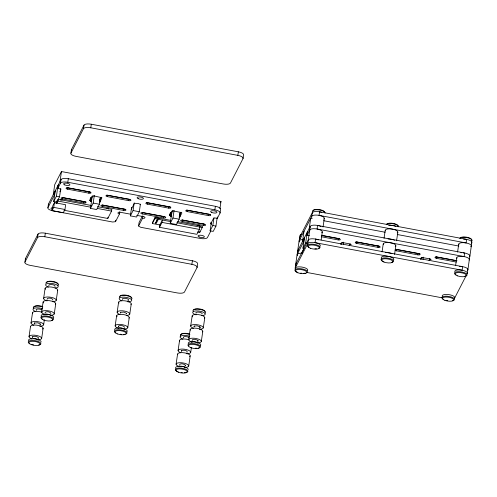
<?xml version="1.0" encoding="UTF-8"?>
<svg xmlns="http://www.w3.org/2000/svg" width="497" height="497" viewBox="0 0 497 497"><rect width="100%" height="100%" fill="white"/><g stroke="black" fill="none" stroke-linecap="round" stroke-linejoin="round"><path stroke-width="0.75" d="M32.262 336.854C33.734 335.779 37.797 336.202 38.468 338.016M118.354 326.162C119.988 324.995 123.896 325.523 124.592 327.299M200.142 327.2L200.117 327.448M131.488 209.113L134.389 203.23L138.793 203.646L140.347 204.609M40.481 324.162L37.865 322.814L34.442 323.031M126.611 313.439L123.989 312.091L120.566 312.309M185.555 365.376C184.592 363.754 179.057 362.909 179.61 365.196M351.28 244.828L350.199 243.977L342.737 242.598L341.389 242.797L340.538 244.307M431.11 259.794L430.029 258.943L422.568 257.564L421.22 257.763L420.375 259.272M24.931 262.13L25.453 258.577L38.052 234.068A6.38 2.187 8.3 0 1 45.333 233.192L192.395 260.77A6.38 2.187 8.3 0 1 197.576 263.982L197.054 267.535L184.462 292.043A6.38 2.187 8.3 0 1 177.18 292.919L30.118 265.342A6.38 2.187 8.3 0 1 24.931 262.13L37.53 237.628L38.052 234.068M29.025 336.631L30.503 326.548M31.019 322.994L32.491 312.917M119.82 211.778L119.51 213.909L115.521 221.668L112.608 222.022L53.098 210.865A6.38 2.187 8.3 0 1 47.917 207.653L48.439 204.093L61.032 179.585A6.38 2.187 8.3 0 1 68.313 178.715L215.375 206.286A6.38 2.187 8.3 0 1 220.556 209.498L220.041 213.058L217.307 218.363L215.754 218.071A1.913 0.659 8.3 0 0 213.567 218.338L210.84 223.644A1.913 0.659 8.3 0 0 211.498 224.352M37.53 237.628A6.38 2.187 8.3 0 1 44.811 236.752L45.333 233.192M53.266 194.7L54.738 184.623L61.454 171.552L220.985 201.459L219.929 208.659M52.055 210.647L52.75 205.907L54.428 202.639L65.647 204.745L64.952 209.485L63.274 212.753L52.055 210.647L53.732 207.379L54.428 202.639M54.943 191.432L54.428 194.992L47.917 207.653M60.771 188.382L59.547 196.769L56.82 202.074L53.701 201.49L55.26 190.823M53.701 201.49L56.428 196.185L57.987 185.511M59.876 191.699L60.895 189.711A1.913 0.659 8.3 0 0 59.342 188.748L57.782 188.456L58.304 184.896M56.82 202.074L57.037 200.552M59.982 181.629L61.454 171.552M41.624 312.122L43.096 302.046M43.618 298.486L45.09 288.409M57.782 188.456L60.516 183.144L61.032 179.585M56.596 203.739L57.969 201.061L58.23 199.285L91.442 205.516M41.649 338.445L43.121 328.368M43.643 324.808L44.376 319.77M62.616 198.986A1.913 0.659 8.3 0 1 61.063 198.023A1.913 0.659 8.3 0 1 63.249 197.763L84.434 201.739A1.913 0.659 8.3 0 1 85.987 202.701A1.913 0.659 8.3 0 1 83.807 202.962L62.616 198.986L62.827 197.564M70.903 153.169L71.425 149.616L84.018 125.107A6.38 2.187 8.3 0 1 91.299 124.231L238.361 151.809A6.38 2.187 8.3 0 1 243.542 155.014L243.021 158.574L230.428 183.082A6.38 2.187 8.3 0 1 223.147 183.958L76.084 156.381A6.38 2.187 8.3 0 1 70.903 153.169L83.496 128.661L84.018 125.107M60.516 183.144A6.38 2.187 8.3 0 1 67.797 182.269L68.313 178.715M67.654 189.189A1.913 0.659 8.3 0 1 66.101 188.22A1.913 0.659 8.3 0 1 68.288 187.959L89.472 191.935A1.913 0.659 8.3 0 1 91.026 192.898A1.913 0.659 8.3 0 1 88.845 193.159L67.654 189.189L67.865 187.76M54.241 313.936L55.714 303.86M56.236 300.3L57.708 290.223M83.496 128.661A6.38 2.187 8.3 0 1 90.777 127.791L91.299 124.231M83.807 202.962L84.012 201.54M88.845 193.159L89.05 191.736M91.504 201.273L89.982 200.658L90.299 198.52M90.094 200.751L90.404 198.614M90.23 200.844L90.541 198.707M90.392 200.931L90.914 197.377M90.578 201.018L91.1 197.458L92.026 197.713L93.051 195.725M90.789 201.092L91.311 197.533M91.019 201.161L91.535 197.607M100.431 197.384L99.425 204.242L96.698 209.554L90.466 208.386L92.026 197.713M90.466 208.386L93.194 203.074L94.312 195.451M99.655 200.341L99.866 198.918M99.617 201.726L100.034 198.881M100.444 198.62L99.661 202.385L101.139 197.259M102.5 206.466A1.913 0.659 8.3 0 1 100.947 205.503A1.913 0.659 8.3 0 1 103.127 205.242L124.318 209.212A1.913 0.659 8.3 0 1 125.871 210.175A1.913 0.659 8.3 0 1 123.685 210.442L102.5 206.466L102.705 205.044M107.538 196.663A1.913 0.659 8.3 0 1 105.985 195.7A1.913 0.659 8.3 0 1 108.166 195.439L129.357 199.409A1.913 0.659 8.3 0 1 130.91 200.372A1.913 0.659 8.3 0 1 128.723 200.639L107.538 196.663L107.743 195.24M64.001 210.256L107.781 218.463L107.955 217.276M107.781 218.463L111.558 211.113L111.819 209.336L97.48 206.646M115.521 221.668L115.733 220.246M123.685 210.442L123.896 209.013M128.723 200.639L128.934 199.216M140.421 204.099L139.309 211.722L136.582 217.034L130.351 215.866L131.575 207.479L131.37 208.92M115.155 325.908L116.627 315.831M117.149 312.271L118.621 302.195M130.351 215.866L133.078 210.554L134.19 202.931M210.871 230.9L207.442 237.56A6.38 2.187 8.3 0 1 200.161 238.436L140.651 227.278L138.582 225.992L139.098 222.439L142.422 215.971M142.378 213.946A1.913 0.659 8.3 0 1 140.825 212.983A1.913 0.659 8.3 0 1 143.012 212.716L164.196 216.692A1.913 0.659 8.3 0 1 165.75 217.655A1.913 0.659 8.3 0 1 163.569 217.916L142.378 213.946L142.589 212.523M138.582 225.992L142.571 218.233L142.881 216.102M127.772 327.722L129.245 317.645M129.767 314.092L131.239 304.009M147.416 204.143A1.913 0.659 8.3 0 1 145.863 203.18A1.913 0.659 8.3 0 1 148.05 202.919L169.235 206.889A1.913 0.659 8.3 0 1 170.788 207.852A1.913 0.659 8.3 0 1 168.607 208.113L147.416 204.143L147.628 202.72M160.643 225.079L152.374 223.532L152.548 222.345L155.064 217.444L170.856 220.401M152.374 223.532L154.896 218.63L155.064 217.444M159.506 227.303L159.854 224.93L162.37 220.028L162.022 222.401L159.506 227.303L196.893 234.311L199.415 229.409L199.763 227.042M163.569 217.916L163.774 216.493M168.607 208.113L168.812 206.69M170.744 212.343L171.856 212.679L171.335 216.238L169.738 215.53L169.924 213.84M169.812 215.623L170.024 214.201M169.924 215.717L170.341 212.871M170.061 215.81L170.477 212.964M170.222 215.903L170.639 213.051M170.415 215.984L170.931 212.424M170.62 216.058L171.142 212.505M170.85 216.127L171.366 212.573M180.194 212.337L179.187 219.196L176.46 224.507L170.229 223.339L171.788 212.666L172.813 210.678M170.229 223.339L172.956 218.028L174.074 210.405M179.485 215.313L179.175 217.444L179.752 217.146L181.852 213.058L181.66 212.617L172.832 210.827L171.813 211.175L169.738 215.53M179.342 217.406L179.864 213.847L180.97 212.225M179.61 217.295L180.125 213.735M179.752 217.146L180.274 213.586M182.262 221.42A1.913 0.659 8.3 0 1 180.709 220.457A1.913 0.659 8.3 0 1 182.89 220.196L204.081 224.172A1.913 0.659 8.3 0 1 205.634 225.135A1.913 0.659 8.3 0 1 203.447 225.396L182.262 221.42L182.467 219.997M187.301 211.616A1.913 0.659 8.3 0 1 185.748 210.653A1.913 0.659 8.3 0 1 187.928 210.393L209.119 214.369A1.913 0.659 8.3 0 1 210.672 215.331A1.913 0.659 8.3 0 1 208.485 215.592L187.301 211.616L187.506 210.194M176.093 364.208L177.566 354.131M178.081 350.571L179.56 340.495M197.054 267.535A6.38 2.187 8.3 0 0 191.873 264.323L192.395 260.77M197.477 231.987L199.732 232.41L199.906 231.223M199.732 232.41L202.254 227.508L202.428 226.321L177.622 221.668M203.447 225.396L203.658 223.973M188.686 339.693L190.158 329.617M190.68 326.057L192.153 315.98M208.485 215.592L208.697 214.17M188.711 366.022L190.183 355.945M190.705 352.385L191.438 347.347M210.84 223.644L211.045 222.221M217.183 217.705L215.953 226.092L213.225 231.403L210.113 230.819L211.337 222.432M220.041 213.058A6.38 2.187 8.3 0 0 214.859 209.846L215.375 206.286M210.113 230.819L212.84 225.508L213.952 217.885M217.307 218.363L217.518 216.94M201.304 341.514L202.776 331.431M203.298 327.877L204.77 317.794M243.021 158.574A6.38 2.187 8.3 0 0 237.839 155.362L238.361 151.809M295.616 264.795L297.088 254.712M297.61 251.159L299.082 241.076M302.524 241.436L303.996 231.36M304.201 238.169L303.686 241.722L297.175 254.389L297.697 250.83L310.29 226.321L309.774 229.881L307.04 235.193L308.6 235.485A1.913 0.659 8.3 0 1 309.494 235.74M304.207 248.463L302.959 248.227L304.518 237.554M302.959 248.227L305.686 242.915L307.245 232.248M307.04 235.193L307.562 231.633M309.24 228.365L310.712 218.289L312.234 218.574M308.208 240.287L309.687 230.204A6.38 2.187 8.3 0 1 317.434 229.08A6.38 2.187 8.3 0 1 321.708 232.733M321.149 239.939L322.304 232.024M323.038 227.023L324.299 218.388M321.453 236.771L338.103 239.896L338.308 238.473M343.234 244.474L343.57 242.188M349.466 245.642L349.689 244.12M356.796 243.4A1.913 0.659 8.3 0 1 355.243 242.437A1.913 0.659 8.3 0 1 357.424 242.176L378.615 246.145A1.913 0.659 8.3 0 1 380.168 247.108A1.913 0.659 8.3 0 1 377.981 247.369L356.796 243.4L357.001 241.977M377.981 247.369L378.192 245.947M382.056 251.911L383.218 243.996M384.051 238.274L385.206 230.359M394.575 254.452L395.836 245.81M396.569 240.815L397.83 232.174M396.674 250.879A1.913 0.659 8.3 0 1 395.121 249.91A1.913 0.659 8.3 0 1 397.308 249.649L418.493 253.625A1.913 0.659 8.3 0 1 420.046 254.588A1.913 0.659 8.3 0 1 417.865 254.849L396.674 250.879L396.886 249.451M417.865 254.849L418.07 253.427M422.997 259.428L423.332 257.142M429.228 260.596L429.563 258.31M456.234 262.043L436.559 258.353L436.764 256.93M455.587 265.702L456.749 257.781M457.582 252.066L458.737 244.145M467.304 273.425L467.826 269.871M467.894 269.678L469.814 256.235M469.889 256.042L471.808 242.598M32.224 336.916L32.547 337.618M118.348 326.2L118.553 326.784M56.167 203.298L58.23 199.285M99.922 202.18L101.928 197.738L94.237 195.961L91.982 196.209L89.982 200.658M220.277 202.838L220.985 201.459M302.008 252.644L303.686 249.376M341.284 244.449L342.309 242.455M350.397 243.996L349.124 245.655M421.046 259.403L422.071 257.415M430.228 258.962L429.122 260.583M454.712 297.933L466.254 275.468M52.924 300.058C52.955 298.014 47.022 297.169 46.973 299.331M50.936 313.694C51.011 311.638 44.972 310.793 44.979 312.967M38.437 338.084L38.008 338.401M126.455 313.849L126.573 313.327M194.078 326.939L194.178 326.051M181.604 351.559L181.25 350.994L181.585 350.559M34.579 322.944L34.187 323.417L34.541 323.982M120.709 312.228L120.504 313.116M194.072 326.113L197.135 325.815L199.98 326.933M181.48 350.627C183.058 349.726 188.164 350.329 187.065 352.348M39.996 324.771L40.45 324.044M199.844 327.74L199.477 327.896M185.07 365.985L185.518 365.258M197.483 341.532L198.117 341.122L197.968 340.532M90.777 127.791L237.839 155.362M323.628 220.705L385.163 232.242M397.314 234.522L458.843 246.058M67.797 182.269L214.859 209.846M66.822 187.586L90.237 191.979M106.7 195.066L130.115 199.452M146.584 202.54L170.757 207.075M186.462 210.02L210.635 214.555M321.366 235.311L339.494 238.715M355.958 241.803L379.373 246.189M395.842 249.277L420.015 253.812M435.72 256.756L456.873 260.72M321.329 235.404L338.73 238.666A1.913 0.659 8.3 0 1 340.283 239.629A1.913 0.659 8.3 0 1 338.103 239.896M456.861 260.819L437.186 257.129A1.913 0.659 8.3 0 0 435.005 257.39A1.913 0.659 8.3 0 0 436.559 258.353M56.428 196.185L59.547 196.769M93.194 203.074L99.425 204.242M133.078 210.554L139.309 211.722M172.956 218.028L179.187 219.196M212.84 225.508L215.953 226.092M305.686 242.915L306.935 243.151M62.535 197.533L85.956 201.925M102.419 205.012L125.834 209.399M142.304 212.486L164.961 216.735M182.182 219.966L204.845 224.215M154.896 218.63L170.763 221.606M176.87 222.749L202.254 227.508M130.761 214.232L120.349 212.275A1.913 0.659 8.3 0 0 118.168 212.536L117.957 212.946A1.913 0.659 8.3 0 0 119.51 213.909M136.712 215.344L143.409 216.599A1.913 0.659 8.3 0 1 144.962 217.562L144.751 217.972A1.913 0.659 8.3 0 1 142.571 218.233M57.969 201.061L90.429 207.15M97.219 208.423L111.558 211.113M162.022 222.401L199.415 229.409M53.732 207.379L64.952 209.485M307.221 272.518L442.094 297.809M44.811 236.752L191.873 264.323M192.084 340.575C192.01 338.389 196.75 339.389 198.023 340.607M199.881 326.821L200.148 327.25M463.086 252.799A6.38 2.187 8.3 0 1 469.292 256.75M460.843 252.725A6.38 2.187 8.3 0 1 461.564 252.712M310.377 227.21A6.38 2.187 8.3 0 1 312.476 225.278A6.38 2.187 8.3 0 1 319.062 225.793M319.751 226.011A6.38 2.187 8.3 0 1 320.981 226.502M298.007 252.01A6.38 2.187 8.3 0 1 298.399 250.215M456.917 258.341A6.38 2.187 8.3 0 1 463.341 256.452A6.38 2.187 8.3 0 1 469.062 260.093M309.855 230.77A6.38 2.187 8.3 0 1 309.724 230.484M297.486 255.564A6.38 2.187 8.3 0 1 302.139 253.228M300.002 238.374A6.38 2.187 8.3 0 1 300.393 236.584M312.371 213.573A6.38 2.187 8.3 0 1 314.775 211.598A6.38 2.187 8.3 0 1 321.745 212.374M299.48 241.927A6.38 2.187 8.3 0 1 302.654 239.579M311.675 216.574A6.38 2.187 8.3 0 1 319.428 215.443A6.38 2.187 8.3 0 1 323.702 219.096M311.849 217.133A6.38 2.187 8.3 0 1 311.712 216.847M463.552 239.076A6.38 2.187 8.3 0 1 470.305 240.573A6.38 2.187 8.3 0 1 471.286 243.114M458.911 244.704A6.38 2.187 8.3 0 1 465.72 242.878A6.38 2.187 8.3 0 1 470.765 246.667M296.013 265.64A6.38 2.187 8.3 0 1 296.405 263.851M308.382 240.846A6.38 2.187 8.3 0 1 311.11 238.833A6.38 2.187 8.3 0 1 318.403 239.883M295.491 269.2A6.38 2.187 8.3 0 1 301.35 266.976A6.38 2.187 8.3 0 1 307.382 270.685M307.798 244.294A6.38 2.187 8.3 0 1 314.483 242.542A6.38 2.187 8.3 0 1 319.975 246.183M459.57 266.349A6.38 2.187 8.3 0 1 466.316 267.84A6.38 2.187 8.3 0 1 467.298 270.38M454.867 271.871A6.38 2.187 8.3 0 1 461.545 270.113A6.38 2.187 8.3 0 1 467.037 273.754M442.268 296.38A6.38 2.187 8.3 0 1 448.946 294.622A6.38 2.187 8.3 0 1 454.444 298.262M388.033 238.927A6.38 2.187 8.3 0 1 393.282 239.796M393.928 240.032A6.38 2.187 8.3 0 1 394.512 240.287M385.38 230.919A6.38 2.187 8.3 0 1 392.189 229.092A6.38 2.187 8.3 0 1 397.233 232.882M383.386 244.555A6.38 2.187 8.3 0 1 390.201 242.722A6.38 2.187 8.3 0 1 395.239 246.518M385.318 252.569A6.38 2.187 8.3 0 1 391.934 253.669M456.022 274.86A6.38 2.187 8.3 0 1 456.687 271.834A6.38 2.187 8.3 0 1 465.602 273.213A6.38 2.187 8.3 0 1 464.937 276.239M297.597 272.337A6.38 2.187 8.3 0 1 295.932 269.057A6.38 2.187 8.3 0 1 304.711 269.604A6.38 2.187 8.3 0 1 306.376 272.884M305.276 273.176A6.38 2.187 8.3 0 1 303.897 273.313M301.791 273.251A6.38 2.187 8.3 0 1 300.685 273.114M443.43 299.368A6.38 2.187 8.3 0 1 444.094 296.342A6.38 2.187 8.3 0 1 453.003 297.722A6.38 2.187 8.3 0 1 452.338 300.747M447.747 300.685A6.38 2.187 8.3 0 1 446.66 300.48M308.96 247.289A6.38 2.187 8.3 0 1 309.227 244.338A6.38 2.187 8.3 0 1 317.751 245.269A6.38 2.187 8.3 0 1 318.975 248.376M316.496 248.804A6.38 2.187 8.3 0 1 314.924 248.786M383.721 261.615A6.38 2.187 8.3 0 1 382.392 258.223A6.38 2.187 8.3 0 1 391.692 259.235A6.38 2.187 8.3 0 1 391.406 262.453M381.336 258.086A6.38 2.187 8.3 0 1 388.014 256.328A6.38 2.187 8.3 0 1 393.506 259.968M460.241 238.299A5.74 1.969 8.3 0 1 466.869 237.218A5.74 1.969 8.3 0 1 471.324 240.38M459.731 238.299A6.38 2.187 8.3 0 1 467.646 237.765A6.38 2.187 8.3 0 1 471.833 241.12M313.209 210.977A5.74 1.969 8.3 0 1 318.763 209.485A5.74 1.969 8.3 0 1 324.535 212.362M312.855 212.089A6.38 2.187 8.3 0 1 317.887 209.777A6.38 2.187 8.3 0 1 325.075 213.051M300.579 235.236A5.74 1.969 8.3 0 1 301.294 234.391M299.902 236.019A6.38 2.187 8.3 0 1 301.567 234.485M386.709 224.514A5.74 1.969 8.3 0 1 392.99 223.37A5.74 1.969 8.3 0 1 397.967 226.377M386.442 224.284A6.38 2.187 8.3 0 1 393.736 223.898A6.38 2.187 8.3 0 1 398.606 226.837M388.623 225.346A6.38 2.187 8.3 0 1 395.923 226.396M48.513 204.963A6.38 2.187 8.3 0 1 48.439 204.093M197.147 225.526A1.913 0.659 8.3 0 1 199.452 225.855M200.024 226.21A1.913 0.659 8.3 0 1 200.136 226.39M52.135 209.411A3.187 1.093 8.3 0 1 53.049 207.647M156.642 217.934A1.913 0.659 8.3 0 1 159.288 218.431M60.317 200.011A1.913 0.659 8.3 0 1 62.094 200.011M106.961 208.423A1.913 0.659 8.3 0 1 108.421 209.032M71.493 150.485A6.38 2.187 8.3 0 1 71.425 149.616M25.527 259.446A6.38 2.187 8.3 0 1 25.453 258.577M47.047 300.921A6.38 2.187 8.3 0 1 45.146 297.268A6.38 2.187 8.3 0 1 55.061 298.697A6.38 2.187 8.3 0 1 52.322 301.679M45.488 289.26A6.38 2.187 8.3 0 1 51.297 287.024A6.38 2.187 8.3 0 1 57.404 290.714M44.382 314.328A6.38 2.187 8.3 0 1 43.506 310.818A6.38 2.187 8.3 0 1 53.216 312.427A6.38 2.187 8.3 0 1 50.327 315.315M43.494 302.89A6.38 2.187 8.3 0 1 49.302 300.66A6.38 2.187 8.3 0 1 55.409 304.35M119.907 314.483A6.38 2.187 8.3 0 1 118.851 311.01A6.38 2.187 8.3 0 1 128.437 312.389A6.38 2.187 8.3 0 1 126.555 315.44M119.019 303.046A6.38 2.187 8.3 0 1 124.828 300.815A6.38 2.187 8.3 0 1 130.935 304.506M118.584 328.343A6.38 2.187 8.3 0 1 116.683 324.69A6.38 2.187 8.3 0 1 126.605 326.119A6.38 2.187 8.3 0 1 123.859 329.101M117.025 316.682A6.38 2.187 8.3 0 1 122.834 314.446A6.38 2.187 8.3 0 1 128.94 318.136M33.784 325.2A6.38 2.187 8.3 0 1 32.908 321.689A6.38 2.187 8.3 0 1 42.618 323.298A6.38 2.187 8.3 0 1 39.729 326.187M32.529 313.191A6.38 2.187 8.3 0 1 35.393 311.457A6.38 2.187 8.3 0 1 42.04 312.271M31.789 338.836A6.38 2.187 8.3 0 1 30.913 335.326A6.38 2.187 8.3 0 1 40.624 336.935A6.38 2.187 8.3 0 1 37.735 339.824M30.541 326.827A6.38 2.187 8.3 0 1 37.095 325.218A6.38 2.187 8.3 0 1 43.015 328.623M42.817 328.859A6.38 2.187 8.3 0 1 42.525 329.076M193.439 328.268A6.38 2.187 8.3 0 1 192.563 324.758A6.38 2.187 8.3 0 1 202.273 326.367A6.38 2.187 8.3 0 1 199.384 329.25M192.55 316.831A6.38 2.187 8.3 0 1 198.359 314.601A6.38 2.187 8.3 0 1 204.466 318.291M192.115 342.129A6.38 2.187 8.3 0 1 190.214 338.482A6.38 2.187 8.3 0 1 200.136 339.905A6.38 2.187 8.3 0 1 197.39 342.887M190.332 330.176A6.38 2.187 8.3 0 1 196.75 328.287A6.38 2.187 8.3 0 1 202.472 331.928M180.846 352.777A6.38 2.187 8.3 0 1 179.97 349.267A6.38 2.187 8.3 0 1 189.68 350.876A6.38 2.187 8.3 0 1 186.791 353.765M179.728 341.054A6.38 2.187 8.3 0 1 182.132 339.072A6.38 2.187 8.3 0 1 189.108 339.849M178.852 366.413A6.38 2.187 8.3 0 1 177.976 362.903A6.38 2.187 8.3 0 1 187.686 364.512A6.38 2.187 8.3 0 1 184.797 367.401M177.733 354.69A6.38 2.187 8.3 0 1 184.549 352.858A6.38 2.187 8.3 0 1 189.587 356.653M188.531 346.098A6.38 2.187 8.3 0 1 190.997 343.557A6.38 2.187 8.3 0 1 199.353 345.241A6.38 2.187 8.3 0 1 198.346 348.074M196.967 348.217A6.38 2.187 8.3 0 1 195.402 348.192M188.276 343.707A6.38 2.187 8.3 0 1 194.954 341.955A6.38 2.187 8.3 0 1 200.446 345.589M29.777 343.632A6.38 2.187 8.3 0 1 30.441 340.6A6.38 2.187 8.3 0 1 39.356 341.979A6.38 2.187 8.3 0 1 38.691 345.011M33.547 344.856A6.38 2.187 8.3 0 1 32.479 344.62M28.621 340.638A6.38 2.187 8.3 0 1 34.473 338.774A6.38 2.187 8.3 0 1 41.127 342.004M178.069 371.744A6.38 2.187 8.3 0 1 177.106 368.258A6.38 2.187 8.3 0 1 186.76 369.749A6.38 2.187 8.3 0 1 184.375 372.719M182.262 372.657A6.38 2.187 8.3 0 1 181.156 372.52M175.683 368.215A6.38 2.187 8.3 0 1 181.535 366.351A6.38 2.187 8.3 0 1 188.189 369.575M42.375 319.124A6.38 2.187 8.3 0 1 43.04 316.092A6.38 2.187 8.3 0 1 51.949 317.471A6.38 2.187 8.3 0 1 51.284 320.503M41.214 316.129A6.38 2.187 8.3 0 1 47.892 314.377A6.38 2.187 8.3 0 1 53.384 318.018M115.907 332.909A6.38 2.187 8.3 0 1 116.168 329.965A6.38 2.187 8.3 0 1 124.691 330.89A6.38 2.187 8.3 0 1 125.915 334.003M124.815 334.288A6.38 2.187 8.3 0 1 123.436 334.425M121.324 334.363A6.38 2.187 8.3 0 1 120.224 334.226M114.745 329.921A6.38 2.187 8.3 0 1 121.423 328.163A6.38 2.187 8.3 0 1 126.915 331.803M193.706 309.898A5.74 1.969 8.3 0 1 199.235 308.892A5.74 1.969 8.3 0 1 204.938 311.277M193.103 311.209A6.38 2.187 8.3 0 1 199.912 309.376A6.38 2.187 8.3 0 1 204.957 313.172M196.098 314.856A6.38 2.187 8.3 0 1 194.203 311.209A6.38 2.187 8.3 0 1 204.118 312.638A6.38 2.187 8.3 0 1 201.378 315.614M196.035 313.272A3.181 1.093 8.3 0 1 198.93 312.153A3.181 1.093 8.3 0 1 201.981 313.998M191.612 342.234A3.181 1.093 8.3 0 1 194.215 341.762A3.181 1.093 8.3 0 1 197.359 342.688M197.539 342.831A3.181 1.093 8.3 0 1 197.763 343.116M46.588 282.563A5.74 1.969 8.3 0 1 52.52 281.364A5.74 1.969 8.3 0 1 57.944 284.197M45.904 283.346A6.38 2.187 8.3 0 1 53.235 281.874A6.38 2.187 8.3 0 1 57.894 285.595M48.371 287.061A6.38 2.187 8.3 0 1 47.314 283.588A6.38 2.187 8.3 0 1 56.9 284.967A6.38 2.187 8.3 0 1 55.018 288.018M48.973 285.694A3.181 1.093 8.3 0 1 51.868 284.582A3.181 1.093 8.3 0 1 54.919 286.421M45.047 314.359A3.181 1.093 8.3 0 1 49.818 314.837M50.079 314.974A3.181 1.093 8.3 0 1 50.613 315.402M34.026 307.32A5.74 1.969 8.3 0 1 36.598 305.761A5.74 1.969 8.3 0 1 42.587 306.494M33.442 308.14A6.38 2.187 8.3 0 1 35.852 306.158A6.38 2.187 8.3 0 1 42.823 306.935M35.772 311.563A6.38 2.187 8.3 0 1 34.001 308.326A6.38 2.187 8.3 0 1 42.562 308.718M36.536 310.345A3.181 1.093 8.3 0 1 37.791 309.041A3.181 1.093 8.3 0 1 42.034 309.979M31.951 339.165A3.181 1.093 8.3 0 1 32.075 339.053M33.293 338.693A3.181 1.093 8.3 0 1 37.884 339.762M38.014 339.911A3.181 1.093 8.3 0 1 38.151 340.19M120.119 296.349A5.74 1.969 8.3 0 1 126.052 295.156A5.74 1.969 8.3 0 1 131.475 297.983M119.572 297.417A6.38 2.187 8.3 0 1 126.381 295.591A6.38 2.187 8.3 0 1 131.425 299.38M121.902 300.847A6.38 2.187 8.3 0 1 121.026 297.336A6.38 2.187 8.3 0 1 130.736 298.939A6.38 2.187 8.3 0 1 127.847 301.828M122.504 299.48A3.181 1.093 8.3 0 1 125.399 298.368A3.181 1.093 8.3 0 1 128.45 300.213M128.12 300.412A3.181 1.093 8.3 0 1 127.891 300.492M118.367 328.231A3.181 1.093 8.3 0 1 121.647 328.101A3.181 1.093 8.3 0 1 124.231 329.331M181.057 334.649A5.74 1.969 8.3 0 1 181.107 334.413M181.243 334.189A5.74 1.969 8.3 0 1 189.649 334.071M180.734 336.009A6.38 2.187 8.3 0 1 182.604 333.779A6.38 2.187 8.3 0 1 189.885 334.518M182.84 339.147A6.38 2.187 8.3 0 1 181.063 335.904A6.38 2.187 8.3 0 1 189.624 336.295M183.598 337.923A3.181 1.093 8.3 0 1 184.853 336.618A3.181 1.093 8.3 0 1 189.096 337.556M179.305 366.531A3.181 1.093 8.3 0 1 182.393 366.364A3.181 1.093 8.3 0 1 185.083 367.488M295.703 264.466L295.181 268.02L307.78 243.518L308.302 239.958L295.703 264.466M299.691 237.193L299.169 240.753L311.762 216.245L312.284 212.685L299.691 237.193M315.583 239.082L315.061 242.642L462.123 270.213L462.645 266.659L315.583 239.082M317.571 225.452L317.055 229.005L464.117 256.582L464.633 253.023L317.571 225.452M319.565 211.815L319.043 215.369L466.105 242.946L466.627 239.386L319.565 211.815M155.598 222.836L155.431 223.165L156.598 223.023L155.598 222.836M156.126 221.817L155.959 222.14L157.12 222.004L156.126 221.817M156.648 220.792L156.48 221.122L157.648 220.979L156.648 220.792M157.176 219.773L157.009 220.096L158.17 219.96L157.176 219.773M457.526 275.86A5.734 1.969 8.3 0 0 466.391 275.506A5.734 1.969 8.3 0 0 458.259 272.524A5.734 1.969 8.3 0 0 457.526 275.86M297.871 272.791A5.734 1.969 8.3 0 0 306.736 272.437A5.734 1.969 8.3 0 0 298.604 269.455A5.734 1.969 8.3 0 0 297.871 272.791M444.933 300.368A5.734 1.969 8.3 0 0 453.798 300.014A5.734 1.969 8.3 0 0 445.666 297.032A5.734 1.969 8.3 0 0 444.933 300.368M310.463 248.283A5.734 1.969 8.3 0 0 319.329 247.935A5.734 1.969 8.3 0 0 311.197 244.953A5.734 1.969 8.3 0 0 310.463 248.283M383.995 262.074A5.734 1.969 8.3 0 0 392.86 261.72A5.734 1.969 8.3 0 0 384.728 258.738A5.734 1.969 8.3 0 0 383.995 262.074M211.797 212.48A3.187 1.093 8.3 0 0 216.922 212.474A3.187 1.093 8.3 0 0 212.704 210.709A3.187 1.093 8.3 0 0 211.797 212.48M199.198 236.988A3.187 1.093 8.3 0 0 204.329 236.976A3.187 1.093 8.3 0 0 200.111 235.218A3.187 1.093 8.3 0 0 199.198 236.988M138.265 198.694A3.187 1.093 8.3 0 0 143.391 198.682A3.187 1.093 8.3 0 0 139.172 196.924A3.187 1.093 8.3 0 0 138.265 198.694M64.734 184.903A3.187 1.093 8.3 0 0 69.86 184.896A3.187 1.093 8.3 0 0 65.641 183.138A3.187 1.093 8.3 0 0 64.734 184.903M190.941 347.695A5.734 1.969 8.3 0 0 199.806 347.341A5.734 1.969 8.3 0 0 191.668 344.359A5.734 1.969 8.3 0 0 190.941 347.695M31.28 344.626A5.734 1.969 8.3 0 0 40.145 344.272A5.734 1.969 8.3 0 0 32.013 341.29A5.734 1.969 8.3 0 0 31.28 344.626M178.342 372.203A5.734 1.969 8.3 0 0 187.207 371.849A5.734 1.969 8.3 0 0 179.075 368.867A5.734 1.969 8.3 0 0 178.342 372.203M43.879 320.118A5.734 1.969 8.3 0 0 52.744 319.77A5.734 1.969 8.3 0 0 44.606 316.788A5.734 1.969 8.3 0 0 43.879 320.118M117.41 333.909A5.734 1.969 8.3 0 0 126.275 333.555A5.734 1.969 8.3 0 0 118.137 330.573A5.734 1.969 8.3 0 0 117.41 333.909"/></g></svg>
